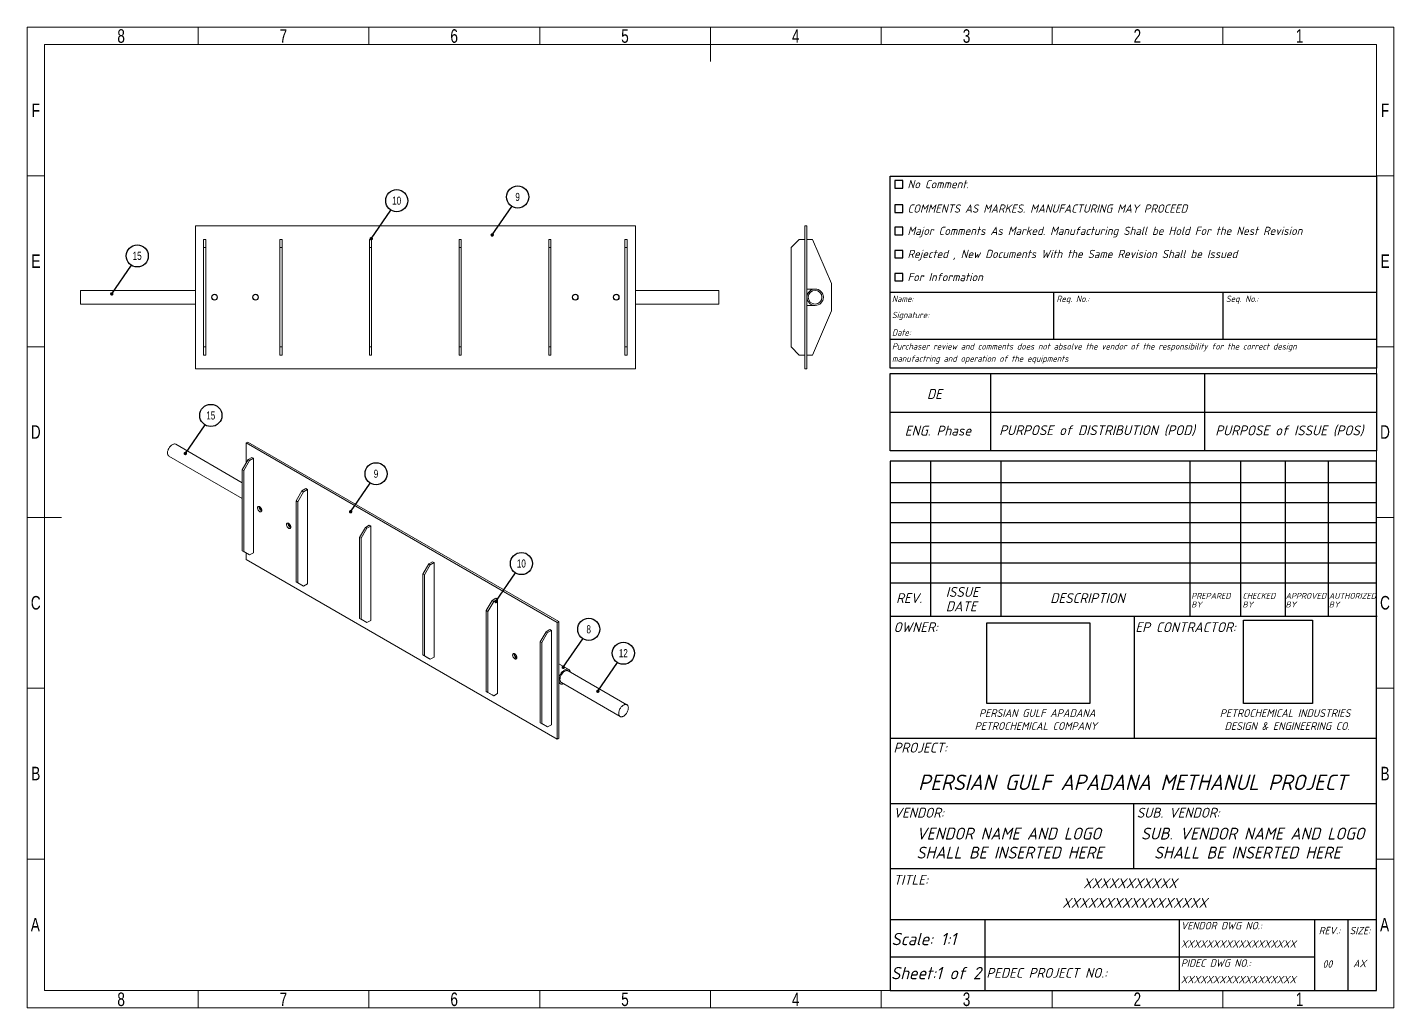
# Model space of a CAD drawing. Header units: millimetres. Extents: x -3124 to 13554, y -5049 to 691.
# Drawn here: x 5554 to 13554, y -5049 to 691 of the extents above; entities that cross this region are included whole.
import ezdxf

# ---------------------------------------------------------------- set-up
doc = ezdxf.new("R2010")
doc.units = ezdxf.units.MM
doc.layers.add('SHEET', color=179, linetype='Continuous')
doc.styles.add('GOST-2.304_Type-B_italic', font='GOST Common Italic.ttf')
doc.styles.add('SLDTEXTSTYLE0', font='TXT', dxfattribs={"width": 0.75})
doc.dimstyles.new('SLDDIMSTYLE1', dxfattribs={"dimtxt": 0.18, "dimasz": 3.302, "dimexe": 0, "dimexo": 0.0625, "dimgap": 0, "dimtad": 0, "dimtih": 1, "dimtoh": 1, "dimdec": 0, "dimrnd": 1e-09, "dimzin": 0, "dimdsep": 46, "dimtxsty": 'Standard', "dimsah": 1, "dimcen": 0.09, "dimadec": 0, "dimazin": 0, "dimtfac": 3.302, "dimtdec": 0, "dimtofl": 0, "dimtmove": 0, "dimatfit": 3, "dimfxl": 1, "dimfrac": 2, "dimtolj": 1, "dimtzin": 0, "dimarcsym": 0})
picture_1 = doc.add_image_def('image1.png', size_in_pixel=(1024, 804))
picture_2 = doc.add_image_def('image2.jpg', size_in_pixel=(204, 247))

msp = doc.modelspace()

# ---------------------------------------------------------------- linework, layer by layer
at = {"linetype": 'Continuous', "lineweight": 20}
for p, q in [((5554.48598, -5049.049), (5554.48598, 690.95077)), ((5554.48598, 690.95077), (13554.48566, 690.95077)), ((6554.48594, 590.95078), (6554.48594, 690.95077)), ((7554.4859, 590.95078), (7554.4859, 690.95077)), ((8554.48586, 590.95078), (8554.48586, 690.95077)), ((9554.48582, 690.95077), (9554.48582, 490.95078)), ((9554.48582, 590.95078), (9554.48582, 690.95077)), ((10554.48578, 590.95078), (10554.48578, 690.95077)), ((11554.48574, 590.95078), (11554.48574, 690.95077)), ((12554.4857, 590.95078), (12554.4857, 690.95077)), ((13554.48566, 690.95077), (13554.48566, -5049.049)), ((5654.48598, -4949.049), (5654.48598, 590.95078)), ((5654.48598, 590.95078), (13454.48567, 590.95078)), ((13454.48567, 590.95078), (13454.48567, -4949.049)), ((5654.48598, -179.04919), (5554.48598, -179.04919)), ((13454.48567, -179.04919), (13554.48566, -179.04919)), ((6538.58706, -470.87381), (9114.58696, -470.87381)), ((6538.58706, -1307.67378), (6538.58706, -470.87381)), ((9114.58696, -1307.67378), (9114.58696, -470.87381)), ((10106.35371, -470.87381), (10119.15371, -470.87381)), ((10106.35371, -1307.67378), (10106.35371, -470.87381)), ((10119.15371, -470.87381), (10119.15371, -1307.67378)), ((6586.58706, -550.87381), (6599.38706, -550.87381)), ((6586.58706, -598.8738), (6586.58706, -550.87381)), ((6599.38706, -598.8738), (6599.38706, -550.87381)), ((7032.98704, -550.87381), (7045.78704, -550.87381)), ((7032.98704, -598.8738), (7032.98704, -550.87381)), ((7045.78704, -598.8738), (7045.78704, -550.87381)), ((7557.78702, -550.87381), (7570.58702, -550.87381)), ((7557.78702, -598.8738), (7557.78702, -550.87381)), ((7570.58702, -598.8738), (7570.58702, -550.87381)), ((8082.587, -550.87381), (8095.387, -550.87381)), ((8082.587, -598.8738), (8082.587, -550.87381)), ((8095.387, -598.8738), (8095.387, -550.87381)), ((8607.38698, -550.87381), (8620.18698, -550.87381)), ((8607.38698, -598.8738), (8607.38698, -550.87381)), ((8620.18698, -598.8738), (8620.18698, -550.87381)), ((9053.78696, -550.87381), (9066.58696, -550.87381)), ((9053.78696, -598.8738), (9053.78696, -550.87381)), ((9066.58696, -598.8738), (9066.58696, -550.87381)), ((10026.35372, -598.8738), (10074.35372, -550.87381)), ((10074.35372, -550.87381), (10106.35371, -550.87381)), ((10119.15371, -550.87381), (10151.15371, -550.87381)), ((10151.15371, -550.87381), (10263.15371, -809.2738)), ((6586.58706, -598.8738), (6599.38706, -598.8738)), ((6586.58706, -1179.67378), (6586.58706, -598.8738)), ((6599.38706, -1179.67378), (6599.38706, -598.8738)), ((7032.98704, -598.8738), (7045.78704, -598.8738)), ((7032.98704, -1179.67378), (7032.98704, -598.8738)), ((7045.78704, -1179.67378), (7045.78704, -598.8738)), ((7557.78702, -598.8738), (7570.58702, -598.8738)), ((7557.78702, -1179.67378), (7557.78702, -598.8738)), ((7570.58702, -1179.67378), (7570.58702, -598.8738)), ((8082.587, -598.8738), (8095.387, -598.8738)), ((8082.587, -1179.67378), (8082.587, -598.8738)), ((8095.387, -1179.67378), (8095.387, -598.8738)), ((8607.38698, -598.8738), (8620.18698, -598.8738)), ((8607.38698, -1179.67378), (8607.38698, -598.8738)), ((8620.18698, -1179.67378), (8620.18698, -598.8738)), ((9053.78696, -598.8738), (9066.58696, -598.8738)), ((9053.78696, -1179.67378), (9053.78696, -598.8738)), ((9066.58696, -1179.67378), (9066.58696, -598.8738)), ((10026.35372, -1179.67378), (10026.35372, -598.8738)), ((6538.58706, -849.27379), (5866.58709, -849.27379)), ((5866.58709, -929.27379), (5866.58709, -849.27379)), ((9116.18696, -850.07379), (9114.58696, -850.07379)), ((9602.58694, -849.27379), (9116.18696, -849.27379)), ((9116.18696, -849.27379), (9116.18696, -929.27379)), ((9602.58694, -929.27379), (9602.58694, -849.27379)), ((10167.15371, -841.27379), (10119.15371, -841.27379)), ((10263.15371, -809.2738), (10263.15371, -969.27379)), ((5866.58709, -929.27379), (6538.58706, -929.27379)), ((9114.58696, -928.47379), (9116.18696, -928.47379)), ((9116.18696, -929.27379), (9602.58694, -929.27379)), ((10119.15371, -937.27379), (10167.15371, -937.27379)), ((10263.15371, -969.27379), (10151.15371, -1227.67378)), ((5654.48598, -1179.04915), (5554.48598, -1179.04915)), ((6586.58706, -1179.67378), (6599.38706, -1179.67378)), ((6586.58706, -1227.67378), (6586.58706, -1179.67378)), ((6599.38706, -1227.67378), (6599.38706, -1179.67378)), ((7032.98704, -1179.67378), (7045.78704, -1179.67378)), ((7032.98704, -1227.67378), (7032.98704, -1179.67378)), ((7045.78704, -1227.67378), (7045.78704, -1179.67378)), ((7557.78702, -1179.67378), (7570.58702, -1179.67378)), ((7557.78702, -1227.67378), (7557.78702, -1179.67378)), ((7570.58702, -1227.67378), (7570.58702, -1179.67378)), ((8082.587, -1179.67378), (8095.387, -1179.67378)), ((8082.587, -1227.67378), (8082.587, -1179.67378)), ((8095.387, -1227.67378), (8095.387, -1179.67378)), ((8607.38698, -1179.67378), (8620.18698, -1179.67378)), ((8607.38698, -1227.67378), (8607.38698, -1179.67378)), ((8620.18698, -1227.67378), (8620.18698, -1179.67378)), ((9053.78696, -1179.67378), (9066.58696, -1179.67378)), ((9053.78696, -1227.67378), (9053.78696, -1179.67378)), ((9066.58696, -1227.67378), (9066.58696, -1179.67378)), ((10074.35372, -1227.67378), (10026.35372, -1179.67378)), ((13454.48567, -1179.04915), (13554.48566, -1179.04915)), ((6586.58706, -1227.67378), (6599.38706, -1227.67378)), ((7032.98704, -1227.67378), (7045.78704, -1227.67378)), ((7557.78702, -1227.67378), (7570.58702, -1227.67378)), ((8082.587, -1227.67378), (8095.387, -1227.67378)), ((8607.38698, -1227.67378), (8620.18698, -1227.67378)), ((9053.78696, -1227.67378), (9066.58696, -1227.67378)), ((10106.35371, -1227.67378), (10074.35372, -1227.67378)), ((10151.15371, -1227.67378), (10119.15371, -1227.67378)), ((6538.58706, -1307.67378), (9114.58696, -1307.67378)), ((10119.15371, -1307.67378), (10106.35371, -1307.67378)), ((6813.02299, -1975.18748), (6423.46513, -1750.30052)), ((6835.6504, -1742.43373), (6844.70137, -1737.20872)), ((6835.6504, -1860.00923), (6835.6504, -1742.43373)), ((6835.6504, -1742.43373), (8657.1574, -2793.96734)), ((6844.70137, -1737.20872), (8666.20837, -2788.74233)), ((6383.46838, -1819.58443), (6813.02299, -2067.56102)), ((6846.96411, -1840.41332), (6869.59153, -1827.35079)), ((6856.01508, -1845.63833), (6878.64249, -1832.5758)), ((6869.59153, -1827.35079), (6878.64249, -1832.5758)), ((6878.64249, -1832.5758), (6878.64249, -2385.2106)), ((6813.02299, -1899.20107), (6846.96411, -1840.41332)), ((6813.02299, -1899.20107), (6822.07395, -1904.42608)), ((6813.02299, -2373.44795), (6813.02299, -1899.20107)), ((6822.07395, -1904.42608), (6856.01508, -1845.63833)), ((6822.07395, -2378.67296), (6822.07395, -1904.42608)), ((6846.96411, -1840.41332), (6856.01508, -1845.63833)), ((7128.67544, -2081.42335), (7162.61657, -2022.6356)), ((7137.72641, -2086.64836), (7171.66753, -2027.86061)), ((7162.61657, -2022.6356), (7185.24398, -2009.57307)), ((7162.61657, -2022.6356), (7171.66753, -2027.86061)), ((7171.66753, -2027.86061), (7194.29495, -2014.79808)), ((7185.24398, -2009.57307), (7194.29495, -2014.79808)), ((7194.29495, -2014.79808), (7194.29495, -2567.43288)), ((7128.67544, -2081.42335), (7137.72641, -2086.64836)), ((7128.67544, -2555.67024), (7128.67544, -2081.42335)), ((7137.72641, -2560.89525), (7137.72641, -2086.64836)), ((5554.48598, -2179.04911), (5754.48597, -2179.04911)), ((5654.48598, -2179.04911), (5554.48598, -2179.04911)), ((7499.76507, -2295.64883), (7533.70619, -2236.86108)), ((7533.70619, -2236.86108), (7556.33361, -2223.79855)), ((7533.70619, -2236.86108), (7542.75716, -2242.08609)), ((7542.75716, -2242.08609), (7565.38457, -2229.02356)), ((7556.33361, -2223.79855), (7565.38457, -2229.02356)), ((7565.38457, -2229.02356), (7565.38457, -2781.65836)), ((13454.48567, -2179.04911), (13554.48566, -2179.04911)), ((7499.76507, -2295.64883), (7508.81603, -2300.87384)), ((7499.76507, -2769.89572), (7499.76507, -2295.64883)), ((7508.81603, -2300.87384), (7542.75716, -2242.08609)), ((7508.81603, -2775.12073), (7508.81603, -2300.87384)), ((6813.02299, -2373.44795), (6822.07395, -2378.67296)), ((6846.96411, -2393.04812), (6813.02299, -2373.44795)), ((6856.01508, -2398.27313), (6822.07395, -2378.67296)), ((6835.6504, -2425.71506), (6835.6504, -2386.51473)), ((6846.96411, -2393.04812), (6856.01508, -2398.27313)), ((6878.64249, -2385.2106), (6856.01508, -2398.27313)), ((6835.6504, -2425.71506), (8657.1574, -3477.24866)), ((7870.85469, -2509.87431), (7904.79581, -2451.08656)), ((7879.90566, -2515.09932), (7913.84678, -2456.31157)), ((7904.79581, -2451.08656), (7927.42323, -2438.02403)), ((7904.79581, -2451.08656), (7913.84678, -2456.31157)), ((7913.84678, -2456.31157), (7936.4742, -2443.24904)), ((7927.42323, -2438.02403), (7936.4742, -2443.24904)), ((7936.4742, -2443.24904), (7936.4742, -2995.88384)), ((7128.67544, -2555.67024), (7137.72641, -2560.89525)), ((7162.61657, -2575.2704), (7128.67544, -2555.67024)), ((7870.85469, -2509.87431), (7879.90566, -2515.09932)), ((7870.85469, -2984.1212), (7870.85469, -2509.87431)), ((7879.90566, -2989.34621), (7879.90566, -2515.09932)), ((7171.66753, -2580.49541), (7137.72641, -2560.89525)), ((7162.61657, -2575.2704), (7171.66753, -2580.49541)), ((7194.29495, -2567.43288), (7171.66753, -2580.49541)), ((8241.94431, -2724.09979), (8275.88544, -2665.31204)), ((8250.99528, -2729.3248), (8284.9364, -2670.53705)), ((8275.88544, -2665.31204), (8298.51285, -2652.24951)), ((8275.88544, -2665.31204), (8284.9364, -2670.53705)), ((8284.9364, -2670.53705), (8307.56382, -2657.47452)), ((8298.51285, -2652.24951), (8307.56382, -2657.47452)), ((8307.56382, -2657.47452), (8307.56382, -3210.10932)), ((7499.76507, -2769.89572), (7508.81603, -2775.12073)), ((7533.70619, -2789.49588), (7499.76507, -2769.89572)), ((7542.75716, -2794.72089), (7508.81603, -2775.12073)), ((7533.70619, -2789.49588), (7542.75716, -2794.72089)), ((7565.38457, -2781.65836), (7542.75716, -2794.72089)), ((8241.94431, -2724.09979), (8250.99528, -2729.3248)), ((8241.94431, -3198.34668), (8241.94431, -2724.09979)), ((8250.99528, -3203.57169), (8250.99528, -2729.3248)), ((8657.1574, -2793.96734), (8666.20837, -2788.74233)), ((8657.1574, -3477.24866), (8657.1574, -2793.96734)), ((8666.20837, -2788.74233), (8666.20837, -3472.02365)), ((8557.59677, -2906.32207), (8591.53789, -2847.53432)), ((8566.64774, -2911.54709), (8600.58886, -2852.75933)), ((8591.53789, -2847.53432), (8614.16531, -2834.47179)), ((8591.53789, -2847.53432), (8600.58886, -2852.75933)), ((8600.58886, -2852.75933), (8623.21628, -2839.69681)), ((8614.16531, -2834.47179), (8623.21628, -2839.69681)), ((8623.21628, -2839.69681), (8623.21628, -3392.33161)), ((8557.59677, -2906.32207), (8566.64774, -2911.54709)), ((8557.59677, -3380.56896), (8557.59677, -2906.32207)), ((8566.64774, -3385.79397), (8566.64774, -2911.54709)), ((7870.85469, -2984.1212), (7879.90566, -2989.34621)), ((7904.79581, -3003.72136), (7870.85469, -2984.1212)), ((7913.84678, -3008.94637), (7879.90566, -2989.34621)), ((7904.79581, -3003.72136), (7913.84678, -3008.94637)), ((7936.4742, -2995.88384), (7913.84678, -3008.94637)), ((8724.14754, -3069.21885), (8666.20837, -3035.77128)), ((9065.21596, -3275.35081), (8721.27924, -3076.80037)), ((5654.48598, -3179.04907), (5554.48598, -3179.04907)), ((8241.94431, -3198.34668), (8250.99528, -3203.57169)), ((8275.88544, -3217.94684), (8241.94431, -3198.34668)), ((8666.20837, -3146.61952), (8676.15144, -3152.35954)), ((8681.28249, -3146.08427), (9025.21921, -3344.63472)), ((13454.48567, -3179.04907), (13554.48566, -3179.04907)), ((8284.9364, -3223.17185), (8250.99528, -3203.57169)), ((8275.88544, -3217.94684), (8284.9364, -3223.17185)), ((8307.56382, -3210.10932), (8284.9364, -3223.17185)), ((8557.59677, -3380.56896), (8566.64774, -3385.79397)), ((8591.53789, -3400.16912), (8557.59677, -3380.56896)), ((8600.58886, -3405.39413), (8566.64774, -3385.79397)), ((8591.53789, -3400.16912), (8600.58886, -3405.39413)), ((8623.21628, -3392.33161), (8600.58886, -3405.39413)), ((8666.20837, -3472.02365), (8657.1574, -3477.24866)), ((5654.48598, -4179.04903), (5554.48598, -4179.04903)), ((13454.48567, -4179.04903), (13554.48566, -4179.04903)), ((13454.48567, -4949.049), (5654.48598, -4949.049)), ((6554.48594, -4949.049), (6554.48594, -5049.049)), ((7554.4859, -4949.049), (7554.4859, -5049.049)), ((8554.48586, -4949.049), (8554.48586, -5049.049)), ((9554.48582, -4949.049), (9554.48582, -5049.049)), ((10554.48578, -4949.049), (10554.48578, -5049.049)), ((11554.48574, -4949.049), (11554.48574, -5049.049)), ((12554.4857, -4949.049), (12554.4857, -5049.049)), ((13554.48566, -5049.049), (5554.48598, -5049.049))]:
    msp.add_line(p, q, dxfattribs=at)
for p, q in [((10606.58432, -859.9099), (13454.48567, -859.9099)), ((11563.17628, -859.9099), (11563.17628, -1135.80098)), ((12555.02372, -859.9099), (12555.02372, -1135.80098)), ((10606.58432, -1135.80098), (13454.48567, -1135.80098)), ((11194.86993, -1335.28073), (11194.86993, -1789.35509)), ((12446.72034, -1335.28073), (12446.72034, -1789.35509)), ((10606.58432, -1562.31791), (13454.48567, -1562.31791)), ((10844.83211, -2757.53484), (10844.83211, -1849.049)), ((11257.23015, -2757.53484), (11257.23015, -1849.049)), ((12363.83745, -2757.53484), (12363.83745, -1849.049)), ((12660.4386, -2757.53484), (12660.4386, -1849.049)), ((12920.17275, -2757.53484), (12920.17275, -1849.049)), ((13173.55354, -2757.53484), (13173.55354, -1849.049)), ((10606.58432, -1974.98249), (13454.48567, -1974.98249)), ((10606.58432, -2092.11546), (13454.48567, -2092.11546)), ((10606.58432, -2209.24843), (13454.48567, -2209.24843)), ((10606.58432, -2326.38139), (13454.48567, -2326.38139)), ((10606.58432, -2443.51436), (13454.48567, -2443.51436)), ((10606.58432, -2560.64732), (13454.48567, -2560.64732)), ((10610.7898, -2757.53484), (13458.69115, -2757.53484)), ((12034.74047, -2757.53484), (12034.74047, -3471.90143)), ((10606.58432, -3471.90143), (13454.48567, -3471.90143)), ((10606.58432, -3852.94715), (13454.48567, -3852.94715)), ((12030.53499, -3852.94715), (12030.53499, -4233.99287)), ((10606.58432, -4233.99287), (13454.48567, -4233.99287)), ((10606.58432, -4532.26109), (13454.48567, -4532.26109)), ((11161.14247, -4532.26109), (11161.14247, -4949.049)), ((12297.72621, -4532.26109), (12297.72621, -4949.049)), ((13090.97671, -4532.26109), (13090.97671, -4949.049)), ((13285.93489, -4532.26109), (13285.93489, -4949.049)), ((10606.58432, -4751.37044), (13090.97671, -4751.37044))]:
    msp.add_line(p, q)
for points in [[(13454.48567, -1305.17473), (10606.58432, -1305.17473), (10606.58432, -179.72144), (13454.48567, -179.72144)], [(10680.27085, -206.25227), (10633.68377, -206.25227), (10633.68377, -250.15433), (10680.27085, -250.15433)], [(10680.27085, -349.19128), (10633.68377, -349.19128), (10633.68377, -393.09333), (10680.27085, -393.09333)], [(10680.27085, -479.73039), (10633.68377, -479.73039), (10633.68377, -523.63244), (10680.27085, -523.63244)], [(10680.27085, -615.01667), (10633.68377, -615.01667), (10633.68377, -658.91873), (10680.27085, -658.91873)], [(10680.27085, -750.30295), (10633.68377, -750.30295), (10633.68377, -794.20501), (10680.27085, -794.20501)], [(13454.48567, -1789.35509), (10606.58432, -1789.35509), (10606.58432, -1335.28073), (13454.48567, -1335.28073)], [(13454.48567, -4949.049), (13454.48567, -1849.049), (10606.58432, -1849.049), (10606.58432, -4949.049)]]:
    msp.add_lwpolyline(points, close=True)
at = {"linetype": 'Continuous', "lineweight": 20, "flags": 128}
for points in [[(6383.46838, -1819.58443), (6382.09929, -1818.6776), (6380.04912, -1816.77845), (6378.3306, -1814.42843), (6376.96805, -1811.66083), (6375.98078, -1808.51484), (6375.38277, -1805.03501), (6375.18249, -1801.27063), (6375.38277, -1797.27502), (6375.98078, -1793.10474), (6376.96805, -1788.81888), (6378.3306, -1784.47811), (6380.04912, -1780.14392), (6382.09929, -1775.87769), (6384.45207, -1771.73983), (6387.07414, -1767.78896), (6389.92836, -1764.08101), (6392.97431, -1760.6685), (6396.16886, -1757.59976), (6399.46676, -1754.91826), (6402.82131, -1752.66196), (6406.185, -1750.86282), (6409.51019, -1749.54632), (6412.7498, -1748.7311), (6415.85793, -1748.42871), (6418.79059, -1748.64343), (6421.50623, -1749.37223), (6423.46513, -1750.30052)], [(6927.29144, -2136.97764), (6927.09144, -2139.42824), (6926.49788, -2141.56917), (6925.52982, -2143.33161), (6924.21839, -2144.65892), (6922.60574, -2145.50843), (6920.74369, -2145.85285), (6918.6921, -2145.68109), (6916.5169, -2144.99869), (6914.28801, -2143.82757), (6912.07707, -2142.20537), (6909.95513, -2140.18424), (6907.9904, -2137.82914), (6906.24603, -2135.21575), (6904.77808, -2132.42808), (6903.63373, -2129.55573), (6902.84977, -2126.69101), (6902.45138, -2123.92599), (6902.45138, -2121.34956), (6902.84977, -2119.04451), (6903.63373, -2117.08494), (6904.77808, -2115.53382), (6906.24603, -2114.44101), (6907.9904, -2113.84164), (6909.95513, -2113.75496), (6912.07707, -2114.18376), (6914.28801, -2115.11427), (6916.5169, -2116.51657), (6918.6921, -2118.3456), (6920.74369, -2120.54256), (6922.60574, -2123.03685), (6924.21839, -2125.74829), (6925.52982, -2128.58974), (6926.49788, -2131.46987), (6927.09144, -2134.29612), (6927.29144, -2136.97764)], [(6926.91864, -2140.25358), (6925.56787, -2139.77367), (6923.33898, -2138.60255), (6921.12804, -2136.98036), (6919.0061, -2134.95923), (6917.04137, -2132.60412), (6915.297, -2129.99074), (6913.82905, -2127.20307), (6912.6847, -2124.33072), (6911.90073, -2121.46599), (6911.50235, -2118.70098), (6911.50235, -2116.12455), (6911.82505, -2114.1079)], [(7096.99706, -2234.94661), (7096.79706, -2237.39721), (7096.2035, -2239.53814), (7095.23544, -2241.30058), (7093.92401, -2242.62789), (7092.31136, -2243.4774), (7090.44931, -2243.82181), (7088.39772, -2243.65006), (7086.22252, -2242.96765), (7083.99363, -2241.79654), (7081.78269, -2240.17434), (7079.66075, -2238.15321), (7077.69602, -2235.79811), (7075.95165, -2233.18472), (7074.4837, -2230.39705), (7073.33935, -2227.5247), (7072.55539, -2224.65998), (7072.157, -2221.89496), (7072.157, -2219.31853), (7072.55539, -2217.01348), (7073.33935, -2215.05391), (7074.4837, -2213.50279), (7075.95165, -2212.40998), (7077.69602, -2211.81061), (7079.66075, -2211.72393), (7081.78269, -2212.15273), (7083.99363, -2213.08324), (7086.22252, -2214.48554), (7088.39772, -2216.31457), (7090.44931, -2218.51153), (7092.31136, -2221.00582), (7093.92401, -2223.71726), (7095.23544, -2226.55871), (7096.2035, -2229.43884), (7096.79706, -2232.26509), (7096.99706, -2234.94661)], [(7096.62426, -2238.22255), (7095.27349, -2237.74264), (7093.0446, -2236.57152), (7090.83366, -2234.94933), (7088.71172, -2232.9282), (7086.74699, -2230.57309), (7085.00262, -2227.95971), (7083.53467, -2225.17204), (7082.39032, -2222.29968), (7081.60635, -2219.43496), (7081.20797, -2216.66995), (7081.20797, -2214.09352), (7081.53067, -2212.07687)], [(8395.81074, -2984.73579), (8396.01074, -2982.28518), (8396.60431, -2980.14425), (8397.57236, -2978.38181), (8398.88379, -2977.0545), (8400.49644, -2976.20499), (8402.35849, -2975.86058), (8404.41008, -2976.03233), (8406.58528, -2976.71474), (8408.81417, -2977.88586), (8411.02511, -2979.50805), (8413.14705, -2981.52918), (8415.11178, -2983.88429), (8416.85615, -2986.49767), (8418.3241, -2989.28534), (8419.46845, -2992.1577), (8420.25242, -2995.02242), (8420.6508, -2997.78743), (8420.6508, -3000.36386), (8420.25242, -3002.66891), (8419.46845, -3004.62848), (8418.3241, -3006.1796), (8416.85615, -3007.27241), (8415.11178, -3007.87179), (8413.14705, -3007.95846), (8411.02511, -3007.52966), (8408.81417, -3006.59915), (8406.58528, -3005.19685), (8404.41008, -3003.36782), (8402.35849, -3001.17086), (8400.49644, -2998.67657), (8398.88379, -2995.96513), (8397.57236, -2993.12368), (8396.60431, -2990.24355), (8396.01074, -2987.4173), (8395.81074, -2984.73579)], [(8404.86171, -2979.51077), (8405.06171, -2977.06017), (8405.23451, -2976.23483)], [(8420.3281, -3002.38051), (8420.07608, -3002.30465), (8417.86514, -3001.37414), (8415.63625, -2999.97184), (8413.46105, -2998.14281), (8411.40946, -2995.94585), (8409.54741, -2993.45156), (8407.93476, -2990.74012), (8406.62333, -2987.89867), (8405.65527, -2985.01854), (8405.06171, -2982.19229), (8404.86171, -2979.51077)], [(8693.41869, -3153.09036), (8691.06928, -3153.79643), (8687.58659, -3154.45188), (8684.25118, -3154.59543), (8681.10217, -3154.22538), (8678.17647, -3153.34609), (8675.50839, -3151.96786), (8673.1292, -3150.10685), (8671.06679, -3147.78487), (8669.34536, -3145.02915), (8667.98508, -3141.87201), (8667.00189, -3138.35044), (8666.40733, -3134.50574), (8666.20837, -3130.38299), (8666.40733, -3126.03052), (8667.00189, -3121.49935), (8667.98508, -3116.84262), (8669.34536, -3112.11492), (8671.06679, -3107.37168), (8673.1292, -3102.6685), (8675.50839, -3098.06054), (8678.17647, -3093.6018), (8681.10217, -3089.34457), (8684.25118, -3085.33876), (8687.58659, -3081.63133), (8691.06928, -3078.26575), (8694.65843, -3075.28148), (8698.31195, -3072.7135), (8701.98703, -3070.59193), (8705.64055, -3068.94163), (8709.2297, -3067.78196), (8712.7124, -3067.12651), (8716.0478, -3066.98296), (8719.19681, -3067.353), (8722.12251, -3068.23229), (8724.79059, -3069.61052), (8727.16978, -3071.47154), (8729.23219, -3073.79351), (8730.95362, -3076.54923), (8732.3139, -3079.70638), (8733.29709, -3083.22795), (8733.41544, -3083.80645)], [(8675.20175, -3139.14094), (8674.23216, -3137.10128), (8673.23636, -3133.98593), (8672.63301, -3130.53231), (8672.43091, -3126.79079), (8672.63301, -3122.81594), (8673.23636, -3118.6657), (8674.23216, -3114.40061), (8675.6059, -3110.08286), (8677.33754, -3105.77541), (8679.40183, -3101.54107), (8681.76867, -3097.44159), (8684.40354, -3093.53674), (8687.26802, -3089.88348), (8690.32034, -3086.53507), (8693.516, -3083.54033), (8696.80838, -3080.94295), (8700.14949, -3078.7808), (8703.4906, -3077.08539), (8706.78298, -3075.88147), (8709.97864, -3075.18658), (8712.2256, -3075.00681)], [(8701.28086, -3078.78069), (8697.93559, -3080.94112), (8694.63728, -3083.52972), (8691.43223, -3086.51016), (8688.36544, -3089.84058), (8685.47995, -3093.47425), (8682.81626, -3097.36015), (8680.41179, -3101.44374), (8678.30026, -3105.66768), (8676.51134, -3109.97268), (8675.07012, -3114.29832), (8673.99685, -3118.58386), (8673.30658, -3122.76915), (8673.00901, -3126.79544), (8673.10832, -3130.6062), (8673.60311, -3134.14795), (8674.48643, -3137.37095), (8675.74588, -3140.22998), (8677.3638, -3142.68489), (8679.31745, -3144.70122), (8681.28249, -3146.08427)], [(8721.27924, -3076.80037), (8719.74546, -3076.04138), (8717.08178, -3075.2309), (8714.19629, -3074.92875), (8711.12949, -3075.13917), (8707.92444, -3075.85921), (8704.62613, -3077.07875), (8701.28086, -3078.78069)], [(9045.21759, -3277.33113), (9048.56286, -3275.6292), (9051.86117, -3274.40965), (9055.06622, -3273.68962), (9058.13301, -3273.4792), (9061.0185, -3273.78135), (9063.68218, -3274.59183), (9066.08666, -3275.89926), (9068.19818, -3277.68529), (9069.98711, -3279.92484), (9071.42833, -3282.58649), (9072.5016, -3285.63285), (9073.19187, -3289.02118), (9073.48943, -3292.7039), (9073.39013, -3296.62932), (9072.89534, -3300.74233), (9072.01202, -3304.9852), (9070.75256, -3309.29837), (9069.13465, -3313.62128), (9067.181, -3317.89325), (9064.91902, -3322.05432), (9062.38049, -3326.04608), (9059.60102, -3329.81248), (9056.61964, -3333.30065), (9053.4782, -3336.46163), (9050.2208, -3339.25105), (9046.89316, -3341.62974), (9043.54201, -3343.56432), (9040.21437, -3345.02763), (9036.95697, -3345.99913), (9033.81553, -3346.46518), (9030.83415, -3346.41923), (9028.05469, -3345.86194), (9025.51615, -3344.80112), (9023.25418, -3343.25167), (9021.30052, -3341.23534), (9019.68261, -3338.78042), (9018.42315, -3335.9214), (9017.53983, -3332.69839), (9017.04504, -3329.15665), (9016.94574, -3325.34588), (9017.24331, -3321.3196), (9017.93357, -3317.1343), (9019.00685, -3312.84876), (9020.44806, -3308.52313), (9022.23699, -3304.21812), (9024.34851, -3299.99418), (9026.75299, -3295.9106), (9029.41667, -3292.0247), (9032.30216, -3288.39103), (9035.36896, -3285.0606), (9038.57401, -3282.08017), (9041.87232, -3279.49157), (9045.21759, -3277.33113)]]:
    msp.add_lwpolyline(points, dxfattribs=at)
at = {"linetype": 'Continuous', "lineweight": 20}
for centre, radius in [((6650.58706, -889.27379), 17.6), ((6890.58705, -889.27379), 17.6), ((8762.58698, -889.27379), 17.6), ((9002.58697, -889.27379), 17.6), ((10167.15371, -889.27379), 48), ((10167.15371, -889.27379), 40)]:
    msp.add_circle(centre, radius, dxfattribs=at)
for points, knots in [([(6666.58706, -889.27379), (6666.41978, -891.01948), (6666.08544, -894.50878), (6663.49032, -899.18523), (6659.60005, -902.86642), (6654.59278, -905.0859), (6649.18275, -905.50249), (6644.07246, -904.18758), (6639.65109, -901.34624), (6636.29146, -897.12825), (6634.49983, -891.94592), (6634.53161, -886.54945), (6636.24768, -881.56969), (6639.46265, -877.36703), (6643.97702, -874.35987), (6649.28568, -873.02319), (6654.61285, -873.50138), (6659.42193, -875.59754), (6663.34509, -879.15333), (6666.06478, -883.89649), (6666.41565, -887.50904), (6666.58706, -889.27379)], [0, 0, 0, 0, 0.051721269, 0.1033808356, 0.1566628192, 0.211448858, 0.2643670381, 0.3148865442, 0.3662422203, 0.4202737228, 0.474811836, 0.5269790363, 0.5776549534, 0.6296814425, 0.6840621699, 0.7382989202, 0.7897502922, 0.8402510267, 0.8929667184, 0.9477133835, 1, 1, 1, 1]), ([(6906.58705, -889.27379), (6906.41978, -891.01948), (6906.08543, -894.50878), (6903.49031, -899.18523), (6899.60004, -902.86642), (6894.59277, -905.0859), (6889.18274, -905.50249), (6884.07245, -904.18758), (6879.65109, -901.34624), (6876.29145, -897.12825), (6874.49982, -891.94592), (6874.5316, -886.54945), (6876.24767, -881.56969), (6879.46264, -877.36703), (6883.97701, -874.35987), (6889.28567, -873.02319), (6894.61284, -873.50138), (6899.42192, -875.59754), (6903.34508, -879.15333), (6906.06477, -883.89649), (6906.41564, -887.50904), (6906.58705, -889.27379)], [0, 0, 0, 0, 0.051721269, 0.1033808356, 0.1566628192, 0.211448858, 0.2643670381, 0.3148865442, 0.3662422203, 0.4202737228, 0.474811836, 0.5269790363, 0.5776549534, 0.6296814425, 0.6840621699, 0.7382989202, 0.7897502922, 0.8402510267, 0.8929667184, 0.9477133835, 1, 1, 1, 1]), ([(8778.58698, -889.27379), (8778.4197, -891.01948), (8778.08535, -894.50878), (8775.49023, -899.18523), (8771.59997, -902.86642), (8766.5927, -905.0859), (8761.18266, -905.50249), (8756.07238, -904.18758), (8751.65101, -901.34624), (8748.29137, -897.12825), (8746.49975, -891.94592), (8746.53152, -886.54945), (8748.24759, -881.56969), (8751.46257, -877.36703), (8755.97694, -874.35987), (8761.28559, -873.02319), (8766.61276, -873.50138), (8771.42185, -875.59754), (8775.34501, -879.15333), (8778.0647, -883.89649), (8778.41557, -887.50904), (8778.58698, -889.27379)], [0, 0, 0, 0, 0.051721269, 0.1033808356, 0.1566628192, 0.211448858, 0.2643670381, 0.3148865442, 0.3662422203, 0.4202737228, 0.474811836, 0.5269790363, 0.5776549534, 0.6296814425, 0.6840621699, 0.7382989202, 0.7897502922, 0.8402510267, 0.8929667184, 0.9477133835, 1, 1, 1, 1]), ([(8986.58697, -889.27379), (8986.75424, -887.5281), (8987.08859, -884.0388), (8989.68371, -879.36236), (8993.57398, -875.68116), (8998.58125, -873.46169), (9003.99128, -873.0451), (9009.10157, -874.36), (9013.52293, -877.20135), (9016.88257, -881.41933), (9018.6742, -886.60166), (9018.64242, -891.99814), (9016.92635, -896.97789), (9013.71138, -901.18055), (9009.197, -904.18772), (9003.88835, -905.52439), (8998.56118, -905.04621), (8993.75209, -902.95005), (8989.82893, -899.39426), (8987.10925, -894.65109), (8986.75837, -891.03855), (8986.58697, -889.27379)], [0, 0, 0, 0, 0.051721269, 0.1033808356, 0.1566628192, 0.211448858, 0.2643670381, 0.3148865442, 0.3662422203, 0.4202737228, 0.474811836, 0.5269790363, 0.5776549534, 0.6296814425, 0.6840621699, 0.7382989202, 0.7897502922, 0.8402510267, 0.8929667184, 0.9477133835, 1, 1, 1, 1]), ([(6927.17425, -2137.10729), (6926.39605, -2136.74019), (6924.47595, -2135.83444), (6920.94452, -2133.09227), (6917.2303, -2129.36293), (6914.16708, -2124.90283), (6912.56939, -2120.23782), (6912.3555, -2116.64997), (6913.11478, -2115.12738), (6913.2958, -2114.76439)], [0, 0, 0, 0, 0.1098687973, 0.2710816384, 0.4349627824, 0.6073827583, 0.7814193801, 0.9478901795, 1, 1, 1, 1]), ([(6919.13158, -2118.92287), (6919.4824, -2119.89965), (6920.3654, -2122.35818), (6922.61866, -2125.39686), (6924.49026, -2127.11194), (6925.08212, -2127.6543)], [0, 0, 0, 0, 0.3106984929, 0.7820208073, 1, 1, 1, 1]), ([(7096.87987, -2235.07626), (7096.10167, -2234.70916), (7094.18157, -2233.80341), (7090.65014, -2231.06124), (7086.93592, -2227.3319), (7083.8727, -2222.8718), (7082.27501, -2218.20679), (7082.06112, -2214.61894), (7082.8204, -2213.09634), (7083.00142, -2212.73336)], [0, 0, 0, 0, 0.1098687973, 0.2710816384, 0.4349627824, 0.6073827583, 0.7814193801, 0.9478901795, 1, 1, 1, 1]), ([(7088.8372, -2216.89184), (7089.18802, -2217.86862), (7090.07102, -2220.32715), (7092.32429, -2223.36583), (7094.19589, -2225.08091), (7094.78775, -2225.62327)], [0, 0, 0, 0, 0.3106984929, 0.7820208073, 1, 1, 1, 1]), ([(8420.58894, -2999.23693), (8419.80904, -2998.86908), (8417.88729, -2997.96266), (8414.35405, -2995.2193), (8410.63961, -2991.48976), (8407.57714, -2987.03009), (8405.97663, -2982.36356), (8405.76893, -2978.75178), (8406.54195, -2977.20936), (8406.73443, -2976.82531)], [0, 0, 0, 0, 0.1097452964, 0.2704240989, 0.4337623652, 0.6056111774, 0.7790712801, 0.9449906232, 1, 1, 1, 1])]:
    msp.add_open_spline(points, degree=3, knots=knots, dxfattribs=at)
at = {"layer": 'SHEET', "color": 0}
for centre in [(8425.59667, -302.22392), (7717.50098, -324.17897), (6198.15145, -647.2359), (6628.92125, -1581.67682), (7596.49215, -1923.03861), (8447.60214, -2448.52085), (8841.85784, -2833.61393), (9044.27412, -2973.66551)]:
    msp.add_circle(centre, 64.80461, dxfattribs=at)

# ---------------------------------------------------------------- texts
at = {"style": 'GOST-2.304_Type-B_italic'}
for s, height, p in [('No Comment.', 48.2172492, (10707.99562, -251.26819)), ('COMMENTS AS MARKES. MANUFACTURING MAY PROCEED', 48.2172492, (10707.99562, -394.20719)), ('Major Comments As Marked. Manufacturing Shall be Hold For the Nest Revision', 48.2172492, (10707.99562, -524.7463)), ('Rejected , New Documents With the Same Revision Shall be Issued ', 48.2172492, (10707.99562, -660.03259)), ('For Information', 48.2172492, (10707.99562, -795.31887)), ('Name:', 37.090192, (10616.84541, -917.21142)), ('Req. No.:', 37.090192, (11580.09485, -917.21142)), ('Seq. No.:', 37.090192, (12571.94229, -917.21142)), ('Signature:', 37.090192, (10616.84541, -1011.80375)), ('Date:', 37.090192, (10616.84541, -1114.80034)), ('Purchaser review and comments does not absolve the vendor of the responsibility for the correct design', 37.09019167, (10616.84541, -1195.68196)), ('manufactring and operation of the equipments', 37.0901917, (10616.84541, -1267.62106)), ('DE', 57.953424, (10821.84818, -1484.89274)), ('ENG. Phase', 57.953424, (10692.11187, -1699.38134)), ('PURPOSE of DISTRIBUTION (POD)', 57.9534245, (11244.93946, -1696.87054)), ('PURPOSE of ISSUE (POS)', 57.9534245, (12510.07262, -1698.09234)), ('REV.', 57.953424, (10641.23219, -2680.12831)), ('ISSUE', 57.953424, (10932.40875, -2643.89634)), ('DESCRIPTION', 57.9534245, (11543.52037, -2680.12831)), ('PREPARED', 34.772055, (12369.38166, -2655.3786)), ('CHECKED', 34.772055, (12669.28088, -2655.3786)), ('APPROVED', 34.772055, (12921.34846, -2655.3786)), ('AUTHORIZED', 34.772055, (13174.72925, -2655.3786)), ('DATE', 57.953424, (10932.40875, -2728.04807)), ('BY', 34.772055, (12369.38166, -2705.86964)), ('BY', 34.772055, (12669.28088, -2705.86964)), ('BY', 34.772055, (12921.34846, -2705.86964)), ('BY', 34.772055, (13174.72925, -2705.86964)), ('OWNER:', 57.953424, (10626.11862, -2850.17266)), ('EP CONTRACTOR:', 57.9534245, (12042.19056, -2850.17266)), ('PERSIAN GULF APADANA', 45.2036711, (11126.66991, -3346.75121)), ('PETROCHEMICAL INDUSTRIES', 45.2036711, (12536.53945, -3346.75121)), ('PETROCHEMICAL COMPANY', 45.2036711, (11101.1594, -3422.79745)), ('DESIGN & ENGINEERING CO.', 45.2036711, (12564.0242, -3422.79745)), ('PROJECT:', 57.953424, (10626.11862, -3555.5226)), ('PERSIAN GULF APADANA METHANUL PROJECT', 90.4073422, (10770.24691, -3774.86925)), ('VENDOR:', 57.953424, (10626.11862, -3936.56832)), ('SUB. VENDOR:', 57.9534245, (12050.0693, -3936.56832)), ('VENDOR NAME AND LOGO', 69.5441094, (10760.35109, -4064.63685)), ('SUB. VENDOR NAME AND LOGO', 69.5441094, (12074.62758, -4064.63685)), ('SHALL BE INSERTED HERE', 69.5441094, (10760.35109, -4175.98208)), ('SHALL BE INSERTED HERE', 69.5441094, (12151.14089, -4175.98208)), ('TITLE:', 57.953424, (10626.11862, -4329.45464)), ('XXXXXXXXXXX', 57.9534245, (11737.03486, -4349.66654)), ('XXXXXXXXXXXXXXXXX', 57.9534245, (11614.26276, -4464.50793)), ('VENDOR DWG NO.:', 43.4650684, (12308.76374, -4590.48055)), ('Scale: 1:1', 72.441781, (10613.5193, -4683.27449)), ('REV.:', 43.465068, (13115.63015, -4619.25592)), ('SIZE:', 43.465068, (13296.48611, -4619.25592)), ('XXXXXXXXXXXXXXXXXX', 43.4650684, (12308.76374, -4697.64036)), ('PIDEC DWG NO.:', 43.4650684, (12308.76374, -4809.5899)), ('00', 43.465068, (13138.06476, -4814.99121)), ('AX', 43.465068, (13317.4251, -4812.09337)), ('Sheet:1 of 2', 72.4417806, (10610.608, -4882.84912)), ('PEDEC PROJECT NO.:', 57.9534245, (11169.65817, -4874.25191)), ('XXXXXXXXXXXXXXXXXX', 43.4650684, (12308.76374, -4906.03431))]:
    msp.add_text(s, height=height, dxfattribs=at).set_placement(p)
at = {"linetype": 'Continuous', "lineweight": 20, "char_height": 79.375, "attachment_point": 2, "style": 'SLDTEXTSTYLE0'}
for s, insert in [('8', (6103.6867, 679.72093)), ('7', (7053.68666, 679.72093)), ('6', (8053.68662, 679.72093)), ('5', (9053.68658, 679.72093)), ('4', (10053.68654, 679.72093)), ('3', (11053.6865, 679.72093)), ('2', (12053.68646, 679.72093)), ('1', (13003.68642, 679.72093)), ('F', (5603.64078, 244.72095)), ('F', (13503.64047, 244.72095)), ('E', (5604.64216, -638.54891)), ('E', (13504.64184, -638.54891)), ('D', (5603.53973, -1638.54887)), ('D', (13503.53941, -1638.54887)), ('C', (5603.65916, -2638.54883)), ('C', (13503.65884, -2638.54883)), ('B', (5603.89802, -3638.54879)), ('B', (13503.8977, -3638.54879)), ('A', (5601.27974, -4523.54876)), ('A', (13501.27943, -4523.54876)), ('8', (6103.6867, -4960.27884)), ('6', (8053.68662, -4960.27884)), ('3', (11053.6865, -4960.27884)), ('2', (12053.68646, -4960.27884)), ('7', (7053.68666, -4960.27884)), ('5', (9053.68658, -4960.27884)), ('4', (10053.68654, -4960.27884)), ('1', (13003.68642, -4960.27884))]:
    msp.add_mtext(s, dxfattribs=dict(at, insert=insert))
at = {"layer": 'SHEET', "color": 0, "char_height": 47.25, "attachment_point": 2, "style": 'SLDTEXTSTYLE0'}
for s, insert in [('10', (7717.0252, -300.36661)), ('9', (8425.12089, -278.41155)), ('15', (6197.67567, -623.42353)), ('15', (6628.44547, -1557.86445)), ('9', (7596.01637, -1899.22625)), ('10', (8447.12636, -2424.70848)), ('8', (8841.38206, -2809.80156)), ('12', (9043.79833, -2949.85314))]:
    msp.add_mtext(s, dxfattribs=dict(at, insert=insert))

# ---------------------------------------------------------------- pictures from other files: only their frames are drawn
image = msp.add_image(picture_1, insert=(11172.84625, -3268.66748), size_in_units=(603.09702, 473.5254))
image.dxf.flags = 7
image = msp.add_image(picture_2, insert=(12674.79293, -3268.8261), size_in_units=(404.09168, 489.26787))
image.dxf.flags = 7

# ---------------------------------------------------------------- leaders
at = {"layer": 'SHEET', "color": 0}
for points in [[(7568.2303, -546.67617), (7683.57711, -379.39499)], [(8276.32599, -524.72112), (8391.67281, -357.43994)], [(6048.88078, -869.7331), (6164.22759, -702.45192)], [(6479.65057, -1804.17402), (6594.99738, -1636.89284)], [(7447.22147, -2145.53581), (7562.56828, -1978.25463)], [(8298.33146, -2671.01805), (8413.67827, -2503.73687)], [(8692.58717, -3056.11113), (8807.93398, -2888.82995)], [(8895.00344, -3196.16271), (9010.35025, -3028.88153)]]:
    msp.add_leader(points, dimstyle='SLDDIMSTYLE1', override={"dimasz": 20, "dimldrblk": 'Dot'}, dxfattribs=at)

doc.saveas('drawing.dxf')
